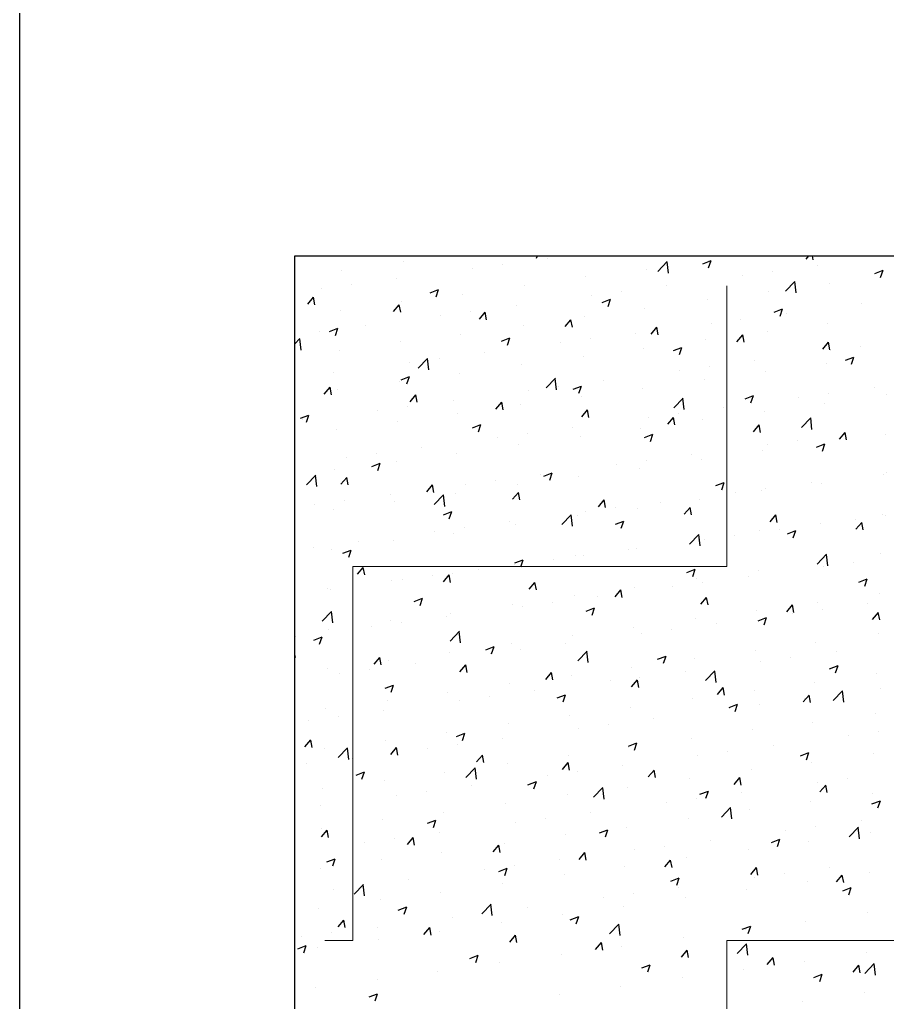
# Model space of a CAD drawing. Header units: millimetres. Extents: x 331487 to 517269, y 198509 to 399936.
# Drawn here: x 414920 to 415645, y 397425 to 398246 of the extents above; entities that cross this region are included whole.
import ezdxf

# ---------------------------------------------------------------- set-up
doc = ezdxf.new("R2010")
doc.units = ezdxf.units.MM
doc.header["$MEASUREMENT"] = 0
doc.layers.add('9th_Column', color=2, linetype='Continuous', lineweight=25)
doc.layers.add('9th_Hatch-4', color=252, linetype='Continuous', lineweight=5)
doc.layers.add('COLUMN', color=6, linetype='Continuous')

msp = doc.modelspace()

# ---------------------------------------------------------------- linework, layer by layer
at = {"layer": '9th_Column'}
for p, q in [((414920.13, 398279.03), (414920.13, 392419.03)), ((415150.13, 392649.03), (415150.13, 398049.03)), ((415150.13, 398049.03), (419720.13, 398049.03))]:
    msp.add_line(p, q, dxfattribs=at)
at = {"layer": '9th_Hatch-4', "linetype": 'Continuous'}
for p, q in [((415511.16, 397789.61), (415511.16, 398024.03)), ((415198.66, 397789.61), (415511.16, 397789.61)), ((415198.66, 397477.11), (415198.66, 397789.61)), ((415175.13, 397477.11), (415198.66, 397477.11)), ((415511.16, 397477.11), (415823.66, 397477.11)), ((415511.16, 397164.61), (415511.16, 397477.11))]:
    msp.add_line(p, q, dxfattribs=at)
at = {"layer": 'COLUMN', "color": 2, "linetype": 'Continuous'}
for p, q in [((415352.15, 398046.97), (415352.84, 398049.03)), ((415361.24, 398046.81), (415361.24, 398046.81)), ((415577.33, 398046.23), (415579.67, 398049.03)), ((415583.3, 398045.7), (415582.69, 398049.03)), ((415240.76, 398043.85), (415240.76, 398043.85)), ((415298.33, 398038.52), (415298.33, 398038.52)), ((415323.36, 398041.82), (415323.36, 398041.82)), ((415453.43, 398036.04), (415461.22, 398044.16)), ((415462.24, 398034.57), (415461.14, 398044.07)), ((415490.9, 398042.32), (415497.9, 398045.01)), ((415495.79, 398045.4), (415495.79, 398045.4)), ((415495.86, 398038.97), (415497.89, 398045.01)), ((415587.05, 398040.56), (415587.05, 398040.56)), ((415189.42, 398036.81), (415189.42, 398036.81)), ((415235.17, 398030.21), (415235.17, 398030.21)), ((415393.34, 398031.5), (415393.34, 398031.5)), ((415443.85, 398037.91), (415443.85, 398037.91)), ((415524.15, 398032.28), (415524.15, 398032.28)), ((415549.18, 398035.57), (415549.18, 398035.57)), ((415634.61, 398034.31), (415641.61, 398037)), ((415639.58, 398030.96), (415641.61, 398037)), ((415172.27, 398021.93), (415172.27, 398021.93)), ((415197.3, 398025.22), (415197.3, 398025.22)), ((415342, 398024.46), (415342, 398024.46)), ((415460.99, 398023.96), (415460.99, 398023.96)), ((415560.16, 398019.49), (415567.95, 398027.61)), ((415568.97, 398018.02), (415567.86, 398027.52)), ((415596.43, 398025.56), (415596.43, 398025.56)), ((415160.84, 398008.67), (415165.67, 398014.41)), ((415166.82, 398008.14), (415165.66, 398014.4)), ((415263.16, 398018.08), (415270.16, 398020.77)), ((415268.13, 398014.72), (415270.16, 398020.76)), ((415290.06, 398016.97), (415290.06, 398016.97)), ((415398.08, 398015.68), (415398.08, 398015.68)), ((415423.12, 398018.98), (415423.12, 398018.98)), ((415545.92, 398019.16), (415545.92, 398019.16)), ((415232.57, 398002.39), (415237.39, 398008.14)), ((415238.54, 398001.86), (415237.39, 398008.13)), ((415239.55, 398010.56), (415239.55, 398010.56)), ((415334.93, 398007.37), (415334.93, 398007.37)), ((415406.87, 398010.07), (415413.88, 398012.76)), ((415411.84, 398006.71), (415413.87, 398012.76)), ((415494.57, 398012.11), (415494.57, 398012.11)), ((415623.9, 398009.43), (415623.9, 398009.43)), ((415188.2, 398003.52), (415188.2, 398003.52)), ((415272.02, 397999.08), (415272.02, 397999.08)), ((415297.06, 398002.38), (415297.06, 398002.38)), ((415304.3, 397996.12), (415309.12, 398001.86)), ((415310.27, 397995.59), (415309.11, 398001.85)), ((415392.12, 397998.21), (415392.12, 397998.21)), ((415442.63, 398004.62), (415442.63, 398004.62)), ((415550.59, 398002.06), (415557.59, 398004.75)), ((415555.56, 397998.7), (415557.58, 398004.75)), ((415560.75, 398001.12), (415560.75, 398001.12)), ((415208.87, 397990.77), (415208.87, 397990.77)), ((415340.78, 397991.17), (415340.78, 397991.17)), ((415376.02, 397989.84), (415380.84, 397995.59)), ((415382, 397989.31), (415380.84, 397995.58)), ((415447.75, 397983.57), (415452.57, 397989.31)), ((415453.72, 397983.04), (415452.57, 397989.3)), ((415497.84, 397992.83), (415497.84, 397992.83)), ((415522.87, 397996.13), (415522.87, 397996.13)), ((415595.21, 397992.27), (415595.21, 397992.27)), ((415170.99, 397985.78), (415170.99, 397985.78)), ((415179.14, 397985.82), (415186.14, 397988.51)), ((415184.11, 397982.47), (415186.14, 397988.51)), ((415288.84, 397983.68), (415288.84, 397983.68)), ((415434.68, 397984.52), (415434.68, 397984.52)), ((415519.47, 397977.29), (415524.3, 397983.04)), ((415525.45, 397976.76), (415524.29, 397983.03)), ((415544.7, 397985.87), (415544.7, 397985.87)), ((415150.13, 397975.5), (415154.31, 397979.85)), ((415155.33, 397970.26), (415154.22, 397979.76)), ((415238.33, 397977.27), (415238.33, 397977.27)), ((415322.85, 397977.82), (415329.85, 397980.5)), ((415327.82, 397974.46), (415329.85, 397980.5)), ((415371.78, 397976.24), (415371.78, 397976.24)), ((415396.81, 397979.53), (415396.81, 397979.53)), ((415493.36, 397978.82), (415493.36, 397978.82)), ((415591.2, 397971.02), (415596.02, 397976.76)), ((415597.17, 397970.48), (415596.02, 397976.75)), ((415622.63, 397973.29), (415622.63, 397973.29)), ((415186.99, 397970.23), (415186.99, 397970.23)), ((415308.62, 397967.92), (415308.62, 397967.92)), ((415390.91, 397964.93), (415390.91, 397964.93)), ((415441.42, 397971.33), (415441.42, 397971.33)), ((415466.56, 397969.81), (415473.57, 397972.5)), ((415471.53, 397966.45), (415473.56, 397972.49)), ((415597.59, 397969.99), (415597.59, 397969.99)), ((415610.28, 397961.8), (415617.28, 397964.49)), ((415615.25, 397958.44), (415617.27, 397964.48)), ((415245.71, 397959.64), (415245.71, 397959.64)), ((415253.24, 397955.18), (415261.03, 397963.3)), ((415262.05, 397953.71), (415260.95, 397963.21)), ((415270.75, 397962.94), (415270.75, 397962.94)), ((415339.56, 397957.88), (415339.56, 397957.88)), ((415496.57, 397956.69), (415496.57, 397956.69)), ((415534.44, 397961.68), (415534.44, 397961.68)), ((415594, 397958.98), (415594, 397958.98)), ((415182.56, 397951.33), (415182.56, 397951.33)), ((415238.83, 397945.56), (415245.83, 397948.25)), ((415243.8, 397942.21), (415245.83, 397948.25)), ((415287.63, 397950.39), (415287.63, 397950.39)), ((415471.53, 397953.39), (415471.53, 397953.39)), ((415543.49, 397952.58), (415543.49, 397952.58)), ((415237.12, 397943.98), (415237.12, 397943.98)), ((415359.97, 397938.63), (415367.76, 397946.75)), ((415368.78, 397937.16), (415367.67, 397946.66)), ((415370.5, 397940.09), (415370.5, 397940.09)), ((415382.54, 397937.55), (415389.54, 397940.24)), ((415387.51, 397934.2), (415389.54, 397940.24)), ((415408.38, 397945.08), (415408.38, 397945.08)), ((415492.14, 397945.54), (415492.14, 397945.54)), ((415174.72, 397933.45), (415179.54, 397939.19)), ((415180.69, 397932.92), (415179.54, 397939.19)), ((415185.77, 397936.94), (415185.77, 397936.94)), ((415246.45, 397927.17), (415251.27, 397932.92)), ((415252.42, 397926.64), (415251.26, 397932.91)), ((415345.47, 397936.8), (415345.47, 397936.8)), ((415389.69, 397931.64), (415389.69, 397931.64)), ((415440.2, 397938.04), (415440.2, 397938.04)), ((415526.25, 397929.55), (415533.26, 397932.23)), ((415531.22, 397926.19), (415533.25, 397932.23)), ((415596.32, 397933.84), (415596.32, 397933.84)), ((415634.19, 397938.83), (415634.19, 397938.83)), ((415644.72, 397933.19), (415644.72, 397933.19)), ((415244.44, 397923.5), (415244.44, 397923.5)), ((415282.31, 397928.48), (415282.31, 397928.48)), ((415318.17, 397920.9), (415322.99, 397926.64)), ((415324.15, 397920.37), (415322.99, 397926.63)), ((415338.35, 397924.6), (415338.35, 397924.6)), ((415466.69, 397922.08), (415474.48, 397930.19)), ((415475.5, 397920.61), (415474.39, 397930.11)), ((415571.29, 397930.55), (415571.29, 397930.55)), ((415592.78, 397925.69), (415592.78, 397925.69)), ((415154.81, 397913.31), (415161.81, 397916)), ((415159.78, 397909.95), (415161.8, 397916)), ((415219.41, 397920.2), (415219.41, 397920.2)), ((415286.41, 397917.1), (415286.41, 397917.1)), ((415389.9, 397914.62), (415394.72, 397920.37)), ((415395.87, 397914.09), (415394.72, 397920.36)), ((415470.26, 397917.25), (415470.26, 397917.25)), ((415508.13, 397922.23), (415508.13, 397922.23)), ((415542.27, 397919.29), (415542.27, 397919.29)), ((415156.25, 397911.89), (415156.25, 397911.89)), ((415235.9, 397910.7), (415235.9, 397910.7)), ((415298.52, 397905.3), (415305.52, 397907.99)), ((415303.49, 397901.94), (415305.52, 397907.99)), ((415445.23, 397913.95), (415445.23, 397913.95)), ((415461.62, 397908.35), (415466.44, 397914.09)), ((415467.6, 397907.82), (415466.44, 397914.08)), ((415490.93, 397912.25), (415490.93, 397912.25)), ((415533.35, 397902.07), (415538.17, 397907.82)), ((415539.32, 397901.54), (415538.17, 397907.81)), ((415573.42, 397905.52), (415581.21, 397913.64)), ((415582.22, 397904.06), (415581.12, 397913.55)), ((415184.56, 397903.65), (415184.56, 397903.65)), ((415344.2, 397900.65), (415344.2, 397900.65)), ((415382.07, 397905.64), (415382.07, 397905.64)), ((415438.99, 397904.75), (415438.99, 397904.75)), ((415442.23, 397897.29), (415449.23, 397899.98)), ((415447.2, 397893.94), (415449.23, 397899.98)), ((415605.08, 397895.8), (415609.9, 397901.54)), ((415607.89, 397899.39), (415607.89, 397899.39)), ((415611.05, 397895.27), (415609.89, 397901.53)), ((415643.5, 397899.9), (415643.5, 397899.9)), ((415319.16, 397897.36), (415319.16, 397897.36)), ((415337.13, 397891.31), (415337.13, 397891.31)), ((415388.48, 397898.35), (415388.48, 397898.35)), ((415544.98, 397891.11), (415544.98, 397891.11)), ((415570.01, 397894.4), (415570.01, 397894.4)), ((415585.95, 397889.28), (415592.95, 397891.97)), ((415590.91, 397885.93), (415592.94, 397891.97)), ((415591.56, 397892.4), (415591.56, 397892.4)), ((415218.13, 397884.06), (415218.13, 397884.06)), ((415256.01, 397889.04), (415256.01, 397889.04)), ((415285.19, 397883.81), (415285.19, 397883.81)), ((415481.83, 397882.79), (415481.83, 397882.79)), ((415541.05, 397886), (415541.05, 397886)), ((415193.1, 397880.76), (415193.1, 397880.76)), ((415214.5, 397873.05), (415221.5, 397875.74)), ((415219.47, 397869.69), (415221.49, 397875.73)), ((415234.68, 397877.41), (415234.68, 397877.41)), ((415418.92, 397874.51), (415418.92, 397874.51)), ((415443.95, 397877.81), (415443.95, 397877.81)), ((415489.71, 397878.96), (415489.71, 397878.96)), ((415183.34, 397870.37), (415183.34, 397870.37)), ((415355.76, 397866.2), (415355.76, 397866.2)), ((415358.21, 397865.04), (415365.21, 397867.73)), ((415363.18, 397861.68), (415365.21, 397867.73)), ((415437.77, 397871.46), (415437.77, 397871.46)), ((415642.29, 397866.61), (415642.29, 397866.61)), ((415644.74, 397868.26), (415644.74, 397868.26)), ((415159.78, 397857.77), (415167.57, 397865.89)), ((415168.59, 397856.3), (415167.48, 397865.8)), ((415188.59, 397858.23), (415193.42, 397863.97)), ((415194.57, 397857.7), (415193.41, 397863.97)), ((415260.32, 397851.95), (415265.14, 397857.7)), ((415266.29, 397851.42), (415265.14, 397857.69)), ((415292.86, 397857.91), (415292.86, 397857.91)), ((415317.89, 397861.21), (415317.89, 397861.21)), ((415335.92, 397858.02), (415335.92, 397858.02)), ((415387.26, 397865.06), (415387.26, 397865.06)), ((415501.92, 397857.03), (415508.92, 397859.72)), ((415506.89, 397853.67), (415508.92, 397859.72)), ((415581.58, 397859.95), (415581.58, 397859.95)), ((415590.35, 397859.11), (415590.35, 397859.11)), ((415229.7, 397849.6), (415229.7, 397849.6)), ((415283.98, 397850.52), (415283.98, 397850.52)), ((415332.05, 397845.68), (415336.87, 397851.42)), ((415338.02, 397845.15), (415336.86, 397851.42)), ((415518.67, 397851.67), (415518.67, 397851.67)), ((415539.84, 397852.71), (415539.84, 397852.71)), ((415543.71, 397854.96), (415543.71, 397854.96)), ((415166.79, 397841.32), (415166.79, 397841.32)), ((415191.83, 397844.61), (415191.83, 397844.61)), ((415233.47, 397844.12), (415233.47, 397844.12)), ((415266.5, 397841.22), (415274.29, 397849.33)), ((415275.31, 397839.75), (415274.2, 397849.25)), ((415403.77, 397839.4), (415408.59, 397845.15)), ((415409.75, 397838.87), (415408.59, 397845.14)), ((415455.52, 397843.35), (415455.52, 397843.35)), ((415488.49, 397845.67), (415488.49, 397845.67)), ((415182.12, 397837.08), (415182.12, 397837.08)), ((415274.19, 397832.79), (415281.19, 397835.47)), ((415279.16, 397829.43), (415281.18, 397835.47)), ((415392.61, 397835.07), (415392.61, 397835.07)), ((415417.65, 397838.37), (415417.65, 397838.37)), ((415436.55, 397838.17), (415436.55, 397838.17)), ((415475.5, 397833.13), (415480.32, 397838.87)), ((415481.47, 397832.6), (415480.32, 397838.87)), ((415641.07, 397833.32), (415641.07, 397833.32)), ((415329.46, 397826.76), (415329.46, 397826.76)), ((415373.23, 397824.66), (415381.01, 397832.78)), ((415382.03, 397823.2), (415380.93, 397832.69)), ((415386.04, 397831.77), (415386.04, 397831.77)), ((415417.9, 397824.78), (415424.9, 397827.47)), ((415422.87, 397821.42), (415424.9, 397827.46)), ((415547.22, 397826.85), (415552.05, 397832.6)), ((415553.2, 397826.32), (415552.04, 397832.59)), ((415589.13, 397825.82), (415589.13, 397825.82)), ((415618.43, 397828.82), (415618.43, 397828.82)), ((415618.95, 397820.58), (415623.77, 397826.32)), ((415624.92, 397820.05), (415623.77, 397826.31)), ((415643.46, 397832.12), (415643.46, 397832.12)), ((415266.55, 397818.47), (415266.55, 397818.47)), ((415282.76, 397817.23), (415282.76, 397817.23)), ((415291.58, 397821.77), (415291.58, 397821.77)), ((415334.7, 397824.73), (415334.7, 397824.73)), ((415538.62, 397819.42), (415538.62, 397819.42)), ((415555.27, 397820.51), (415555.27, 397820.51)), ((415561.61, 397816.77), (415568.62, 397819.46)), ((415566.58, 397813.41), (415568.61, 397819.45)), ((415203.39, 397810.16), (415203.39, 397810.16)), ((415232.25, 397810.83), (415232.25, 397810.83)), ((415479.95, 397808.11), (415487.74, 397816.23)), ((415487.28, 397812.38), (415487.28, 397812.38)), ((415488.76, 397806.65), (415487.65, 397816.14)), ((415492.37, 397812.23), (415492.37, 397812.23)), ((415517.4, 397815.52), (415517.4, 397815.52)), ((415165.52, 397805.17), (415165.52, 397805.17)), ((415180.91, 397803.79), (415180.91, 397803.79)), ((415190.17, 397800.53), (415197.17, 397803.22)), ((415195.14, 397797.18), (415197.16, 397803.22)), ((415429.21, 397803.91), (415429.21, 397803.91)), ((415435.34, 397804.88), (415435.34, 397804.88)), ((415333.88, 397792.52), (415340.88, 397795.21)), ((415338.85, 397789.17), (415340.88, 397795.21)), ((415366.3, 397795.63), (415366.3, 397795.63)), ((415384.83, 397798.48), (415384.83, 397798.48)), ((415391.34, 397798.92), (415391.34, 397798.92)), ((415586.67, 397791.56), (415594.46, 397799.68)), ((415587.92, 397792.53), (415587.92, 397792.53)), ((415595.48, 397790.09), (415594.38, 397799.59)), ((415617.16, 397792.68), (415617.16, 397792.68)), ((415639.85, 397800.03), (415639.85, 397800.03)), ((415202.47, 397783.01), (415207.29, 397788.75)), ((415208.44, 397782.48), (415207.29, 397788.75)), ((415281.55, 397783.94), (415281.55, 397783.94)), ((415303.15, 397787.31), (415303.15, 397787.31)), ((415333.48, 397791.44), (415333.48, 397791.44)), ((415477.59, 397784.52), (415484.59, 397787.2)), ((415482.56, 397781.16), (415484.59, 397787.2)), ((415537.41, 397786.13), (415537.41, 397786.13)), ((415592.12, 397789.38), (415592.12, 397789.38)), ((415231.04, 397777.54), (415231.04, 397777.54)), ((415240.24, 397779.03), (415240.24, 397779.03)), ((415265.28, 397782.33), (415265.28, 397782.33)), ((415274.2, 397776.73), (415279.02, 397782.48)), ((415280.17, 397776.2), (415279.01, 397782.47)), ((415345.92, 397770.46), (415350.74, 397776.2)), ((415351.9, 397769.93), (415350.74, 397776.2)), ((415486.06, 397779.09), (415486.06, 397779.09)), ((415491.09, 397776.08), (415491.09, 397776.08)), ((415528.97, 397781.07), (415528.97, 397781.07)), ((415621.3, 397776.51), (415628.31, 397779.19)), ((415626.27, 397773.15), (415628.3, 397779.19)), ((415177.09, 397770.72), (415177.09, 397770.72)), ((415179.69, 397770.5), (415179.69, 397770.5)), ((415417.65, 397764.18), (415422.47, 397769.93)), ((415423.62, 397763.65), (415422.47, 397769.92)), ((415434.12, 397771.59), (415434.12, 397771.59)), ((415466.06, 397772.78), (415466.06, 397772.78)), ((415249.86, 397760.27), (415256.86, 397762.96)), ((415254.83, 397756.91), (415256.85, 397762.96)), ((415365.03, 397759.48), (415365.03, 397759.48)), ((415383.61, 397765.19), (415383.61, 397765.19)), ((415402.9, 397764.47), (415402.9, 397764.47)), ((415489.37, 397757.91), (415494.19, 397763.65)), ((415495.35, 397757.38), (415494.19, 397763.65)), ((415586.7, 397759.24), (415586.7, 397759.24)), ((415638.64, 397766.74), (415638.64, 397766.74)), ((415173.04, 397743.8), (415180.82, 397751.92)), ((415181.84, 397742.34), (415180.74, 397751.83)), ((415332.27, 397758.15), (415332.27, 397758.15)), ((415340, 397756.19), (415340, 397756.19)), ((415393.57, 397752.26), (415400.57, 397754.95)), ((415398.54, 397748.91), (415400.57, 397754.95)), ((415536.19, 397752.84), (415536.19, 397752.84)), ((415561.1, 397751.63), (415565.92, 397757.38)), ((415567.07, 397751.1), (415565.92, 397757.37)), ((415590.85, 397753.24), (415590.85, 397753.24)), ((415628.72, 397758.22), (415628.72, 397758.22)), ((415632.83, 397745.36), (415637.65, 397751.1)), ((415638.8, 397744.83), (415637.64, 397751.1)), ((415229.82, 397744.25), (415229.82, 397744.25)), ((415238.97, 397742.89), (415238.97, 397742.89)), ((415276.84, 397747.87), (415276.84, 397747.87)), ((415280.33, 397750.65), (415280.33, 397750.65)), ((415484.85, 397745.8), (415484.85, 397745.8)), ((415537.28, 397744.25), (415544.28, 397746.94)), ((415542.25, 397740.9), (415544.28, 397746.94)), ((415565.81, 397749.94), (415565.81, 397749.94)), ((415178.48, 397737.21), (415178.48, 397737.21)), ((415213.94, 397739.59), (415213.94, 397739.59)), ((415279.76, 397727.25), (415287.55, 397735.37)), ((415288.57, 397725.79), (415287.46, 397735.28)), ((415432.91, 397738.3), (415432.91, 397738.3)), ((415464.79, 397736.64), (415464.79, 397736.64)), ((415502.66, 397741.62), (415502.66, 397741.62)), ((415150.78, 397731.28), (415150.78, 397731.28)), ((415165.83, 397728.02), (415172.84, 397730.71)), ((415170.8, 397724.66), (415172.83, 397730.7)), ((415382.4, 397731.9), (415382.4, 397731.9)), ((415439.75, 397733.34), (415439.75, 397733.34)), ((415637.42, 397733.45), (415637.42, 397733.45)), ((415309.55, 397720.01), (415316.55, 397722.7)), ((415314.52, 397716.65), (415316.54, 397722.7)), ((415331.05, 397724.86), (415331.05, 397724.86)), ((415338.72, 397720.04), (415338.72, 397720.04)), ((415376.6, 397725.03), (415376.6, 397725.03)), ((415386.48, 397710.7), (415394.27, 397718.82)), ((415395.29, 397709.23), (415394.19, 397718.73)), ((415534.97, 397719.55), (415534.97, 397719.55)), ((415585.48, 397725.95), (415585.48, 397725.95)), ((415602.42, 397718.78), (415602.42, 397718.78)), ((415150.59, 397713.53), (415150.13, 397716.03)), ((415216.34, 397707.79), (415221.17, 397713.54)), ((415222.32, 397707.26), (415221.16, 397713.53)), ((415228.6, 397710.96), (415228.6, 397710.96)), ((415279.11, 397717.36), (415279.11, 397717.36)), ((415313.69, 397716.75), (415313.69, 397716.75)), ((415453.26, 397712), (415460.26, 397714.69)), ((415458.23, 397708.64), (415460.26, 397714.69)), ((415483.63, 397712.51), (415483.63, 397712.51)), ((415539.51, 397710.5), (415539.51, 397710.5)), ((415564.54, 397713.79), (415564.54, 397713.79)), ((415177.26, 397703.92), (415177.26, 397703.92)), ((415212.66, 397703.45), (415212.66, 397703.45)), ((415250.54, 397708.43), (415250.54, 397708.43)), ((415288.07, 397701.51), (415292.89, 397707.26)), ((415294.04, 397700.98), (415292.89, 397707.25)), ((415431.69, 397705.01), (415431.69, 397705.01)), ((415476.35, 397702.18), (415476.35, 397702.18)), ((415493.21, 397694.15), (415501, 397702.27)), ((415502.02, 397692.68), (415500.91, 397702.18)), ((415596.97, 397703.99), (415603.97, 397706.68)), ((415601.94, 397700.63), (415603.97, 397706.68)), ((415187.63, 397700.15), (415187.63, 397700.15)), ((415359.8, 397695.24), (415364.62, 397700.98)), ((415365.77, 397694.71), (415364.61, 397700.98)), ((415381.18, 397698.61), (415381.18, 397698.61)), ((415413.45, 397693.9), (415413.45, 397693.9)), ((415431.52, 397688.96), (415436.34, 397694.71)), ((415437.5, 397688.43), (415436.34, 397694.7)), ((415438.48, 397697.2), (415438.48, 397697.2)), ((415636.21, 397700.16), (415636.21, 397700.16)), ((415225.52, 397687.76), (415232.53, 397690.44)), ((415230.49, 397684.4), (415232.52, 397690.44)), ((415329.84, 397691.57), (415329.84, 397691.57)), ((415350.29, 397685.59), (415350.29, 397685.59)), ((415503.25, 397682.69), (415508.07, 397688.43)), ((415509.22, 397682.16), (415508.07, 397688.43)), ((415533.76, 397686.26), (415533.76, 397686.26)), ((415584.27, 397692.66), (415584.27, 397692.66)), ((415599.93, 397677.6), (415607.72, 397685.71)), ((415608.74, 397676.13), (415607.63, 397685.63)), ((415639.26, 397687.65), (415639.26, 397687.65)), ((415227.39, 397677.67), (415227.39, 397677.67)), ((415277.9, 397684.07), (415277.9, 397684.07)), ((415287.38, 397677.31), (415287.38, 397677.31)), ((415312.42, 397680.6), (415312.42, 397680.6)), ((415369.24, 397679.75), (415376.24, 397682.44)), ((415374.21, 397676.39), (415376.23, 397682.43)), ((415482.41, 397679.22), (415482.41, 397679.22)), ((415574.97, 397676.41), (415579.8, 397682.16)), ((415576.11, 397679.34), (415576.11, 397679.34)), ((415580.95, 397675.88), (415579.79, 397682.15)), ((415176.04, 397670.63), (415176.04, 397670.63)), ((415224.23, 397668.99), (415224.23, 397668.99)), ((415430.47, 397671.72), (415430.47, 397671.72)), ((415512.95, 397671.74), (415519.95, 397674.43)), ((415513.2, 397671.06), (415513.2, 397671.06)), ((415517.92, 397668.38), (415519.95, 397674.42)), ((415538.23, 397674.35), (415538.23, 397674.35)), ((415161.32, 397660.71), (415161.32, 397660.71)), ((415186.36, 397664), (415186.36, 397664)), ((415379.96, 397665.32), (415379.96, 397665.32)), ((415450.05, 397662.74), (415450.05, 397662.74)), ((415634.99, 397666.87), (415634.99, 397666.87)), ((415328.62, 397658.28), (415328.62, 397658.28)), ((415387.14, 397654.46), (415387.14, 397654.46)), ((415412.17, 397657.76), (415412.17, 397657.76)), ((415532.54, 397652.97), (415532.54, 397652.97)), ((415583.05, 397659.37), (415583.05, 397659.37)), ((415158.49, 397638.85), (415163.31, 397644.59)), ((415164.47, 397638.32), (415163.31, 397644.58)), ((415226.17, 397644.38), (415226.17, 397644.38)), ((415276.68, 397650.78), (415276.68, 397650.78)), ((415285.22, 397647.49), (415292.22, 397650.18)), ((415290.18, 397644.14), (415292.21, 397650.18)), ((415323.98, 397646.15), (415323.98, 397646.15)), ((415481.2, 397645.93), (415481.2, 397645.93)), ((415612.96, 397648.21), (415612.96, 397648.21)), ((415637.99, 397651.51), (415637.99, 397651.51)), ((415174.83, 397637.34), (415174.83, 397637.34)), ((415186.29, 397629.84), (415194.08, 397637.96)), ((415195.1, 397628.37), (415194, 397637.87)), ((415230.22, 397632.57), (415235.04, 397638.32)), ((415236.19, 397632.04), (415235.04, 397638.31)), ((415261.08, 397637.86), (415261.08, 397637.86)), ((415286.11, 397641.16), (415286.11, 397641.16)), ((415428.93, 397639.49), (415435.93, 397642.17)), ((415429.26, 397638.43), (415429.26, 397638.43)), ((415433.9, 397636.13), (415435.93, 397642.17)), ((415549.8, 397639.9), (415549.8, 397639.9)), ((415197.92, 397629.55), (415197.92, 397629.55)), ((415301.95, 397626.3), (415306.77, 397632.04)), ((415307.92, 397625.76), (415306.76, 397632.03)), ((415378.75, 397632.03), (415378.75, 397632.03)), ((415486.89, 397631.62), (415486.89, 397631.62)), ((415511.93, 397634.91), (415511.93, 397634.91)), ((415572.64, 397631.48), (415579.64, 397634.16)), ((415577.61, 397628.12), (415579.64, 397634.16)), ((415633.77, 397633.58), (415633.77, 397633.58)), ((415160.05, 397624.56), (415160.05, 397624.56)), ((415293.02, 397613.29), (415300.81, 397621.41)), ((415301.82, 397611.82), (415300.72, 397621.32)), ((415327.4, 397624.99), (415327.4, 397624.99)), ((415373.67, 397620.02), (415378.49, 397625.77)), ((415379.65, 397619.49), (415378.49, 397625.76)), ((415423.74, 397623.3), (415423.74, 397623.3)), ((415531.33, 397619.68), (415531.33, 397619.68)), ((415581.84, 397626.08), (415581.84, 397626.08)), ((415201.19, 397615.24), (415208.2, 397617.93)), ((415206.16, 397611.88), (415208.19, 397617.93)), ((415275.47, 397617.49), (415275.47, 397617.49)), ((415360.83, 397615.02), (415360.83, 397615.02)), ((415385.87, 397618.32), (415385.87, 397618.32)), ((415445.4, 397613.75), (415450.22, 397619.49)), ((415451.37, 397613.21), (415450.22, 397619.48)), ((415479.98, 397612.64), (415479.98, 397612.64)), ((415517.12, 397607.47), (415521.94, 397613.22)), ((415523.1, 397606.94), (415521.94, 397613.21)), ((415611.68, 397612.07), (415611.68, 397612.07)), ((415173.61, 397604.05), (415173.61, 397604.05)), ((415224.96, 397611.09), (415224.96, 397611.09)), ((415297.68, 397606.71), (415297.68, 397606.71)), ((415344.91, 397607.23), (415351.91, 397609.92)), ((415349.88, 397603.88), (415351.9, 397609.92)), ((415399.74, 397596.74), (415407.53, 397604.85)), ((415408.55, 397595.27), (415407.44, 397604.77)), ((415428.04, 397605.14), (415428.04, 397605.14)), ((415586.65, 397608.77), (415586.65, 397608.77)), ((415588.85, 397601.19), (415593.67, 397606.94)), ((415594.82, 397600.66), (415593.67, 397606.93)), ((415234.77, 397598.42), (415234.77, 397598.42)), ((415259.8, 397601.72), (415259.8, 397601.72)), ((415377.53, 397598.74), (415377.53, 397598.74)), ((415485.62, 397595.47), (415485.62, 397595.47)), ((415488.62, 397599.22), (415495.62, 397601.91)), ((415493.59, 397595.87), (415495.62, 397601.91)), ((415523.49, 397600.46), (415523.49, 397600.46)), ((415632.56, 397600.29), (415632.56, 397600.29)), ((415171.61, 397590.11), (415171.61, 397590.11)), ((415326.19, 397591.7), (415326.19, 397591.7)), ((415460.59, 397592.17), (415460.59, 397592.17)), ((415506.47, 397580.18), (415514.25, 397588.3)), ((415515.27, 397578.72), (415514.17, 397588.21)), ((415580.62, 397592.8), (415580.62, 397592.8)), ((415632.33, 397591.21), (415639.33, 397593.9)), ((415637.3, 397587.86), (415639.33, 397593.9)), ((415274.25, 397584.2), (415274.25, 397584.2)), ((415359.56, 397578.87), (415359.56, 397578.87)), ((415397.43, 397583.86), (415397.43, 397583.86)), ((415478.77, 397579.35), (415478.77, 397579.35)), ((415530.11, 397586.39), (415530.11, 397586.39)), ((415172.4, 397570.76), (415172.4, 397570.76)), ((415223.74, 397577.8), (415223.74, 397577.8)), ((415260.88, 397574.98), (415267.89, 397577.67)), ((415265.85, 397571.62), (415267.88, 397577.67)), ((415334.52, 397575.58), (415334.52, 397575.58)), ((415426.83, 397571.85), (415426.83, 397571.85)), ((415585.38, 397572.63), (415585.38, 397572.63)), ((415613.19, 397563.63), (415620.98, 397571.75)), ((415622, 397562.17), (415620.89, 397571.66)), ((415623.25, 397577.61), (415623.25, 397577.61)), ((415172.37, 397563.63), (415177.19, 397569.37)), ((415178.34, 397563.1), (415177.19, 397569.36)), ((415233.5, 397562.28), (415233.5, 397562.28)), ((415244.1, 397557.35), (415248.92, 397563.1)), ((415250.07, 397556.82), (415248.91, 397563.09)), ((415271.37, 397567.26), (415271.37, 397567.26)), ((415376.32, 397565.45), (415376.32, 397565.45)), ((415404.6, 397566.97), (415411.6, 397569.66)), ((415409.57, 397563.61), (415411.59, 397569.66)), ((415560.34, 397569.33), (415560.34, 397569.33)), ((415631.34, 397567), (415631.34, 397567)), ((415208.46, 397558.98), (415208.46, 397558.98)), ((415315.82, 397551.08), (415320.64, 397556.82)), ((415321.79, 397550.55), (415320.64, 397556.81)), ((415324.97, 397558.41), (415324.97, 397558.41)), ((415459.31, 397556.03), (415459.31, 397556.03)), ((415497.19, 397561.02), (415497.19, 397561.02)), ((415548.31, 397558.96), (415555.31, 397561.65)), ((415553.28, 397555.6), (415555.31, 397561.65)), ((415579.4, 397559.51), (415579.4, 397559.51)), ((415273.03, 397550.91), (415273.03, 397550.91)), ((415387.55, 397544.8), (415392.37, 397550.55)), ((415393.52, 397544.27), (415392.36, 397550.54)), ((415434.28, 397552.73), (415434.28, 397552.73)), ((415477.55, 397546.06), (415477.55, 397546.06)), ((415528.89, 397553.1), (415528.89, 397553.1)), ((415176.86, 397542.73), (415183.86, 397545.41)), ((415181.83, 397539.37), (415183.86, 397545.41)), ((415222.52, 397544.51), (415222.52, 397544.51)), ((415333.25, 397539.43), (415333.25, 397539.43)), ((415371.13, 397544.42), (415371.13, 397544.42)), ((415425.61, 397538.57), (415425.61, 397538.57)), ((415459.27, 397538.53), (415464.09, 397544.27)), ((415465.25, 397538), (415464.09, 397544.26)), ((415531, 397532.25), (415535.82, 397538)), ((415536.97, 397531.72), (415535.82, 397537.99)), ((415596.94, 397538.17), (415596.94, 397538.17)), ((415171.18, 397537.47), (415171.18, 397537.47)), ((415308.22, 397536.14), (415308.22, 397536.14)), ((415320.57, 397534.72), (415327.58, 397537.41)), ((415325.54, 397531.36), (415327.57, 397537.4)), ((415375.1, 397532.16), (415375.1, 397532.16)), ((415464.29, 397526.71), (415471.29, 397529.4)), ((415469.26, 397523.35), (415471.28, 397529.39)), ((415534.04, 397529.89), (415534.04, 397529.89)), ((415559.07, 397533.18), (415559.07, 397533.18)), ((415602.73, 397525.98), (415607.55, 397531.72)), ((415608.7, 397525.44), (415607.54, 397531.71)), ((415630.13, 397533.71), (415630.13, 397533.71)), ((415199.55, 397515.88), (415207.34, 397523.99)), ((415207.19, 397522.84), (415207.19, 397522.84)), ((415208.36, 397514.41), (415207.25, 397523.91)), ((415245.06, 397527.82), (415245.06, 397527.82)), ((415323.76, 397525.12), (415323.76, 397525.12)), ((415470.88, 397521.57), (415470.88, 397521.57)), ((415578.19, 397526.22), (415578.19, 397526.22)), ((415608, 397518.7), (415615, 397521.39)), ((415612.97, 397515.34), (415615, 397521.39)), ((415182.16, 397519.54), (415182.16, 397519.54)), ((415271.82, 397517.62), (415271.82, 397517.62)), ((415407.97, 397513.29), (415407.97, 397513.29)), ((415433.01, 397516.59), (415433.01, 397516.59)), ((415527.68, 397519.81), (415527.68, 397519.81)), ((415221.31, 397511.22), (415221.31, 397511.22)), ((415236.55, 397502.46), (415243.55, 397505.15)), ((415241.52, 397499.11), (415243.55, 397505.15)), ((415306.28, 397499.32), (415314.06, 397507.44)), ((415315.08, 397497.86), (415313.98, 397507.35)), ((415344.82, 397504.98), (415344.82, 397504.98)), ((415424.39, 397505.28), (415424.39, 397505.28)), ((415476.33, 397512.77), (415476.33, 397512.77)), ((415169.96, 397504.18), (415169.96, 397504.18)), ((415281.91, 397496.7), (415281.91, 397496.7)), ((415306.94, 397499.99), (415306.94, 397499.99)), ((415373.88, 397498.87), (415373.88, 397498.87)), ((415380.27, 397494.46), (415387.27, 397497.14)), ((415385.23, 397491.1), (415387.26, 397497.14)), ((415628.91, 397500.42), (415628.91, 397500.42)), ((415186.24, 397488.41), (415191.07, 397494.15)), ((415192.22, 397487.88), (415191.06, 397494.15)), ((415218.76, 397488.38), (415218.76, 397488.38)), ((415322.54, 397491.83), (415322.54, 397491.83)), ((415413, 397482.77), (415420.79, 397490.89)), ((415421.81, 397481.31), (415420.7, 397490.8)), ((415523.98, 397486.45), (415530.98, 397489.13)), ((415528.95, 397483.09), (415530.98, 397489.13)), ((415576.97, 397492.93), (415576.97, 397492.93)), ((415180.88, 397483.4), (415180.88, 397483.4)), ((415257.97, 397482.13), (415262.79, 397487.88)), ((415263.94, 397481.6), (415262.79, 397487.87)), ((415270.6, 397484.34), (415270.6, 397484.34)), ((415329.7, 397475.86), (415334.52, 397481.6)), ((415335.67, 397475.33), (415334.51, 397481.59)), ((415526.46, 397486.53), (415526.46, 397486.53)), ((415152.53, 397470.21), (415159.53, 397472.9)), ((415155.85, 397480.1), (415155.85, 397480.1)), ((415157.5, 397466.85), (415159.53, 397472.9)), ((415220.09, 397477.93), (415220.09, 397477.93)), ((415401.42, 397469.58), (415406.24, 397475.33)), ((415407.4, 397469.05), (415406.24, 397475.32)), ((415423.18, 397471.99), (415423.18, 397471.99)), ((415475.12, 397479.48), (415475.12, 397479.48)), ((415519.72, 397466.22), (415527.51, 397474.34)), ((415528.53, 397464.75), (415527.43, 397474.25)), ((415168.75, 397470.89), (415168.75, 397470.89)), ((415296.24, 397462.2), (415303.25, 397464.89)), ((415301.21, 397458.85), (415303.24, 397464.89)), ((415372.67, 397465.58), (415372.67, 397465.58)), ((415473.15, 397463.31), (415477.97, 397469.05)), ((415479.12, 397462.78), (415477.97, 397469.04)), ((415627.69, 397467.14), (415627.69, 397467.14)), ((415321.32, 397458.54), (415321.32, 397458.54)), ((415439.96, 397454.19), (415446.96, 397456.88)), ((415444.93, 397450.84), (415446.95, 397456.88)), ((415544.87, 397457.03), (415549.7, 397462.78)), ((415550.85, 397456.5), (415549.69, 397462.77)), ((415575.76, 397459.64), (415575.76, 397459.64)), ((415616.6, 397450.76), (415621.42, 397456.5)), ((415622.57, 397450.23), (415621.42, 397456.49)), ((415626.45, 397449.67), (415634.24, 397457.79)), ((415635.26, 397448.2), (415634.15, 397457.7)), ((415269.39, 397451.05), (415269.39, 397451.05)), ((415525.25, 397453.24), (415525.25, 397453.24)), ((415583.67, 397446.18), (415590.67, 397448.87)), ((415588.64, 397442.83), (415590.67, 397448.87)), ((415218.88, 397444.64), (415218.88, 397444.64)), ((415473.9, 397446.19), (415473.9, 397446.19)), ((415167.53, 397437.6), (415167.53, 397437.6)), ((415212.22, 397429.95), (415219.22, 397432.64)), ((415217.19, 397426.59), (415219.22, 397432.64)), ((415371.45, 397432.3), (415371.45, 397432.3)), ((415421.96, 397438.7), (415421.96, 397438.7)), ((415626.48, 397433.85), (415626.48, 397433.85)), ((415574.54, 397426.35), (415574.54, 397426.35))]:
    msp.add_line(p, q, dxfattribs=at)

doc.saveas('drawing.dxf')
